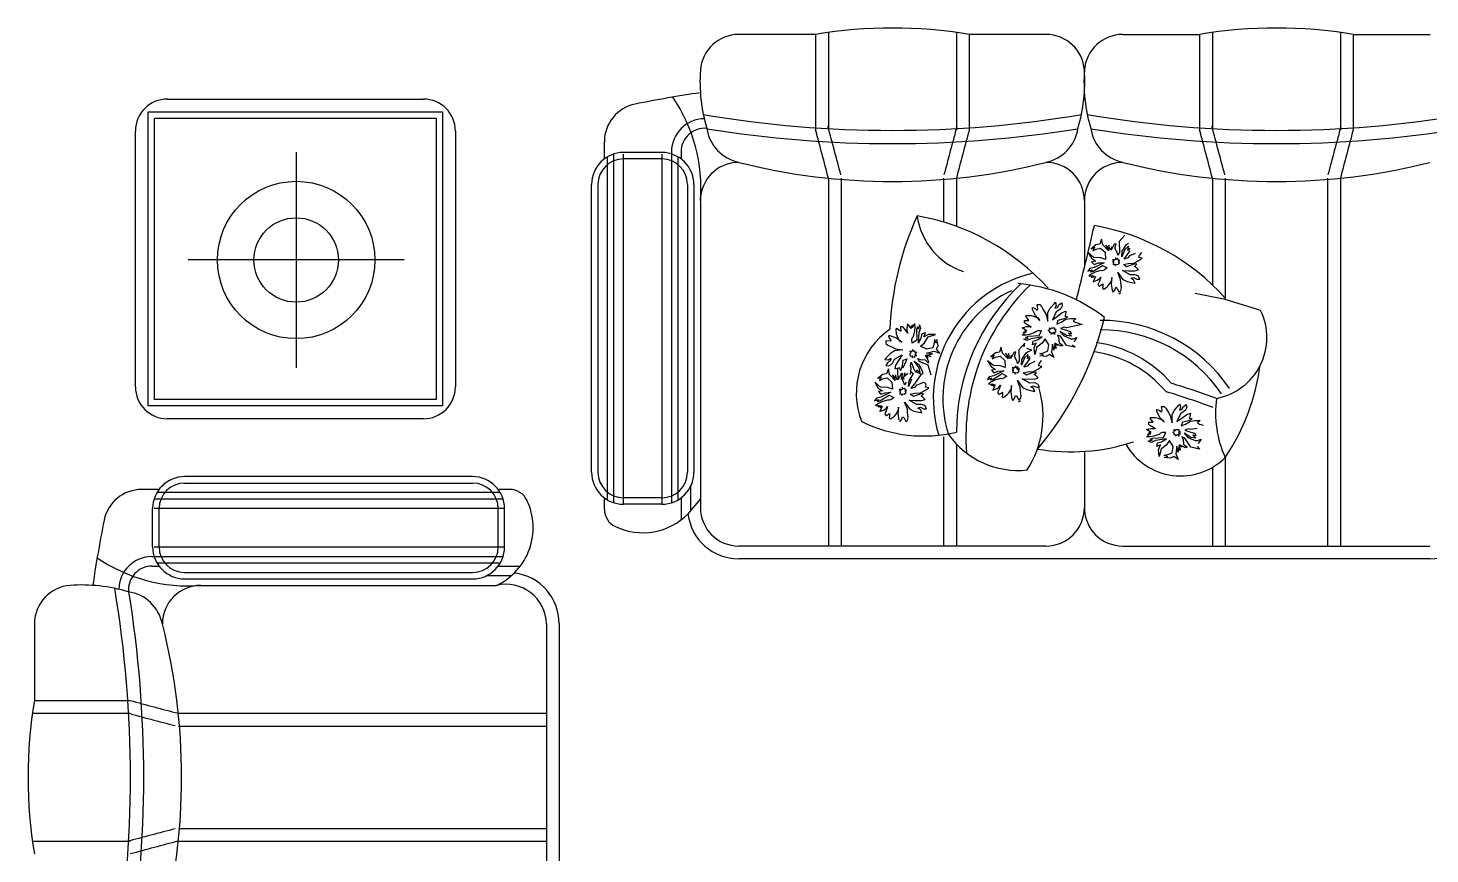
# Model space of a CAD drawing. Header units: inches. Extents: x 10.1 to 52.6, y 12.1 to 36.9.
# Drawn here: x 22.032 to 24.223, y 21.309 to 22.6 of the extents above; entities that cross this region are included whole.
import ezdxf

# ---------------------------------------------------------------- set-up
doc = ezdxf.new("R2010")
doc.units = ezdxf.units.IN
doc.header["$MEASUREMENT"] = 0
doc.layers.add('02', color=2, linetype='Continuous')

msp = doc.modelspace()

# ---------------------------------------------------------------- linework, layer by layer
at = {"layer": '02'}
for p, q in [((23.2626, 22.5904), (23.1425, 22.5904)), ((23.2626, 22.5904), (23.2626, 22.4409)), ((23.2826, 22.5935), (23.2826, 22.4409)), ((23.4826, 22.5935), (23.4826, 22.4409)), ((23.6228, 22.5904), (23.5026, 22.5904)), ((23.5026, 22.5904), (23.5026, 22.4409)), ((23.7425, 22.5904), (23.8626, 22.5904)), ((23.8626, 22.5904), (23.8626, 22.4409)), ((23.8826, 22.5935), (23.8826, 22.4409)), ((24.0826, 22.5935), (24.0826, 22.4409)), ((24.1026, 22.5904), (24.1026, 22.4409)), ((24.1026, 22.5904), (24.2228, 22.5904)), ((22.2498, 22.4894), (22.6498, 22.4894)), ((22.2198, 22.0094), (22.2198, 22.4694)), ((22.2198, 22.4694), (22.6798, 22.4694)), ((22.2298, 22.0194), (22.2298, 22.4594)), ((22.2298, 22.4594), (22.6698, 22.4594)), ((22.6698, 22.4594), (22.6698, 22.0194)), ((22.6798, 22.4694), (22.6798, 22.0094)), ((22.1998, 22.0394), (22.1998, 22.4394)), ((22.6998, 22.4394), (22.6998, 22.0394)), ((22.9326, 22.3958), (22.9326, 22.4227)), ((22.451, 22.4063), (22.451, 22.0692)), ((22.9376, 21.8625), (22.9376, 22.3991)), ((22.9476, 21.8581), (22.9476, 22.4034)), ((23.0224, 22.4058), (22.9626, 22.4058)), ((22.9626, 21.8558), (22.9626, 22.4034)), ((23.0224, 22.3958), (22.9626, 22.3958)), ((23.0224, 22.4034), (23.0224, 21.8558)), ((23.0374, 22.4068), (23.0374, 21.8581)), ((23.0474, 22.3991), (23.0474, 21.8625)), ((23.0524, 22.4068), (23.0524, 22.3958)), ((22.9126, 21.9058), (22.9126, 22.3558)), ((22.9226, 22.3558), (22.9226, 21.9058)), ((23.0624, 22.3558), (23.0624, 21.9058)), ((23.0724, 22.3558), (23.0724, 21.9058)), ((23.2826, 22.3656), (23.2826, 21.7904)), ((23.3026, 22.3656), (23.3026, 21.7904)), ((23.4626, 22.3656), (23.4626, 22.2969)), ((23.4826, 22.3656), (23.4826, 22.2903)), ((23.8826, 22.3656), (23.8826, 22.1989)), ((23.9026, 22.3656), (23.9026, 22.1757)), ((24.0626, 22.3656), (24.0626, 21.7904)), ((24.0826, 22.3656), (24.0826, 21.7904)), ((23.0826, 22.3304), (23.0826, 21.8504)), ((23.6826, 22.3304), (23.6826, 22.2265)), ((23.7006, 22.2616), (23.6934, 22.2553)), ((23.6934, 22.2553), (23.6986, 22.2579)), ((23.6986, 22.2579), (23.6956, 22.2522)), ((23.7069, 22.2626), (23.7006, 22.2616)), ((23.7096, 22.2704), (23.7069, 22.2626)), ((23.7114, 22.2612), (23.7096, 22.2704)), ((23.7202, 22.2522), (23.7114, 22.2612)), ((23.7214, 22.2554), (23.7162, 22.2611)), ((23.7162, 22.2611), (23.7202, 22.2522)), ((23.721, 22.261), (23.7214, 22.2554)), ((23.7231, 22.2531), (23.721, 22.261)), ((23.7253, 22.2582), (23.7231, 22.2531)), ((23.7294, 22.2623), (23.7244, 22.2529)), ((23.7244, 22.2529), (23.7253, 22.2582)), ((23.7323, 22.2632), (23.7294, 22.2623)), ((23.7304, 22.256), (23.7323, 22.2632)), ((23.7461, 22.2765), (23.7369, 22.2665)), ((23.7369, 22.2665), (23.7374, 22.2493)), ((23.7419, 22.2513), (23.7484, 22.2618)), ((23.7514, 22.2593), (23.7458, 22.2541)), ((23.7484, 22.2618), (23.7515, 22.264)), ((23.7503, 22.2526), (23.7514, 22.2593)), ((22.6195, 22.2377), (22.2824, 22.2377)), ((23.6883, 22.2494), (23.6936, 22.2403)), ((23.6972, 22.2417), (23.6883, 22.2494)), ((23.6936, 22.2403), (23.7003, 22.2357)), ((23.7003, 22.2357), (23.694, 22.2347)), ((23.6956, 22.2522), (23.7008, 22.2548)), ((23.7081, 22.2413), (23.6972, 22.2417)), ((23.7008, 22.2548), (23.7079, 22.2563)), ((23.7079, 22.2563), (23.715, 22.2497)), ((23.7158, 22.2386), (23.7081, 22.2413)), ((23.715, 22.2497), (23.7158, 22.2386)), ((23.7322, 22.2386), (23.7267, 22.2381)), ((23.7267, 22.2381), (23.7293, 22.2377)), ((23.7293, 22.2377), (23.7268, 22.2347)), ((23.734, 22.2492), (23.7304, 22.256)), ((23.7336, 22.2384), (23.7313, 22.2415)), ((23.7313, 22.2415), (23.7322, 22.2386)), ((23.7346, 22.2402), (23.7336, 22.2384)), ((23.7347, 22.245), (23.734, 22.2492)), ((23.7368, 22.2371), (23.7346, 22.2402)), ((23.7374, 22.2493), (23.7347, 22.245)), ((23.7358, 22.2352), (23.7381, 22.2369)), ((23.7374, 22.2329), (23.7358, 22.2352)), ((23.7381, 22.2369), (23.7368, 22.2371)), ((23.7458, 22.2541), (23.7411, 22.2426)), ((23.7411, 22.2426), (23.7419, 22.2513)), ((23.7446, 22.2392), (23.7507, 22.2471)), ((23.7504, 22.241), (23.7446, 22.2392)), ((23.7536, 22.2562), (23.7503, 22.2526)), ((23.7529, 22.244), (23.7504, 22.241)), ((23.7507, 22.2471), (23.7543, 22.2519)), ((23.7618, 22.248), (23.7529, 22.244)), ((23.7599, 22.2326), (23.7667, 22.2362)), ((23.7667, 22.2362), (23.7729, 22.2406)), ((23.7676, 22.2415), (23.7688, 22.2447)), ((23.7729, 22.2406), (23.7676, 22.2415)), ((23.7688, 22.2447), (23.7723, 22.2496)), ((23.6909, 22.2243), (23.6881, 22.22)), ((23.6881, 22.22), (23.6947, 22.2223)), ((23.6943, 22.2163), (23.6897, 22.2129)), ((23.6897, 22.2129), (23.6944, 22.2128)), ((23.698, 22.2259), (23.6909, 22.2243)), ((23.6947, 22.2223), (23.6921, 22.2194)), ((23.6921, 22.2194), (23.6963, 22.22)), ((23.6934, 22.2109), (23.6965, 22.2132)), ((23.694, 22.2347), (23.6981, 22.2306)), ((23.6995, 22.2188), (23.6943, 22.2163)), ((23.6965, 22.2132), (23.6948, 22.2107)), ((23.6948, 22.2107), (23.6979, 22.2129)), ((23.6963, 22.22), (23.7108, 22.2292)), ((23.6979, 22.2129), (23.6966, 22.2097)), ((23.7136, 22.2335), (23.698, 22.2259)), ((23.6981, 22.2306), (23.7046, 22.233)), ((23.7082, 22.2214), (23.6995, 22.2188)), ((23.7046, 22.233), (23.7136, 22.2335)), ((23.7108, 22.221), (23.7082, 22.2214)), ((23.7108, 22.2292), (23.7184, 22.2252)), ((23.7137, 22.2219), (23.7108, 22.221)), ((23.7184, 22.2252), (23.7137, 22.2219)), ((23.7268, 22.2347), (23.7281, 22.2345)), ((23.7281, 22.2345), (23.7275, 22.2305)), ((23.7275, 22.2305), (23.7303, 22.2314)), ((23.7303, 22.2314), (23.7312, 22.2285)), ((23.7312, 22.2285), (23.7317, 22.2312)), ((23.7317, 22.2312), (23.7343, 22.2307)), ((23.7343, 22.2307), (23.7374, 22.2329)), ((23.7393, 22.2073), (23.735, 22.2183)), ((23.735, 22.2183), (23.7377, 22.2144)), ((23.7377, 22.2144), (23.7427, 22.2074)), ((23.7423, 22.2212), (23.7518, 22.2209)), ((23.7541, 22.2144), (23.7423, 22.2212)), ((23.7438, 22.2305), (23.7509, 22.232)), ((23.7487, 22.2269), (23.7438, 22.2305)), ((23.756, 22.2298), (23.7487, 22.2269)), ((23.7509, 22.232), (23.7599, 22.2326)), ((23.7518, 22.2209), (23.7613, 22.2207)), ((23.761, 22.2146), (23.7541, 22.2144)), ((23.7618, 22.2316), (23.756, 22.2298)), ((23.7636, 22.2142), (23.761, 22.2146)), ((23.7611, 22.2276), (23.7644, 22.2311)), ((23.763, 22.2266), (23.7611, 22.2276)), ((23.7613, 22.2207), (23.7671, 22.2225)), ((23.7644, 22.2311), (23.7618, 22.2316)), ((23.7671, 22.2225), (23.763, 22.2266)), ((23.7674, 22.2122), (23.7636, 22.2142)), ((23.6944, 22.2128), (23.6934, 22.2109)), ((23.6998, 22.2119), (23.6963, 22.2036)), ((23.6963, 22.2036), (23.7, 22.2051)), ((23.7, 22.2051), (23.7028, 22.2059)), ((23.7028, 22.2059), (23.7059, 22.2082)), ((23.7061, 22.2047), (23.7038, 22.1996)), ((23.7038, 22.1996), (23.706, 22.1965)), ((23.7059, 22.2082), (23.7085, 22.2111)), ((23.706, 22.1965), (23.7068, 22.1971)), ((23.7085, 22.2111), (23.7061, 22.2047)), ((23.7068, 22.1971), (23.7115, 22.2004)), ((23.7116, 22.197), (23.7109, 22.193)), ((23.7109, 22.193), (23.7128, 22.192)), ((23.7115, 22.2004), (23.7116, 22.197)), ((23.7128, 22.192), (23.719, 22.1964)), ((23.719, 22.1964), (23.7215, 22.1994)), ((23.7215, 22.1994), (23.7253, 22.2056)), ((23.7254, 22.2103), (23.7244, 22.2003)), ((23.7244, 22.2003), (23.7261, 22.1898)), ((23.7253, 22.2056), (23.7254, 22.2103)), ((23.7303, 22.1904), (23.7317, 22.195)), ((23.7317, 22.195), (23.7336, 22.194)), ((23.7336, 22.194), (23.7367, 22.188)), ((23.7397, 22.2018), (23.7393, 22.2073)), ((23.7405, 22.1942), (23.7397, 22.2018)), ((23.7398, 22.1902), (23.7405, 22.1942)), ((23.7427, 22.2074), (23.7497, 22.2042)), ((23.7497, 22.2042), (23.7595, 22.2019)), ((23.7559, 22.2087), (23.7595, 22.2101)), ((23.7596, 22.2067), (23.7559, 22.2087)), ((23.7595, 22.2101), (23.7646, 22.2079)), ((23.7595, 22.2019), (23.7622, 22.2014)), ((23.7622, 22.2014), (23.7596, 22.2067)), ((23.7646, 22.2079), (23.7694, 22.2077)), ((23.7694, 22.2077), (23.7674, 22.2122)), ((23.6291, 22.1622), (23.6357, 22.1698)), ((23.6357, 22.1698), (23.6376, 22.1718)), ((23.6376, 22.1718), (23.6386, 22.166)), ((23.6434, 22.1679), (23.6472, 22.1708)), ((23.6472, 22.1708), (23.6481, 22.166)), ((23.7261, 22.1898), (23.7277, 22.1874)), ((23.7277, 22.1874), (23.7303, 22.1904)), ((23.7364, 22.1849), (23.7396, 22.1871)), ((23.7367, 22.188), (23.7398, 22.1902)), ((23.9026, 22.1757), (23.8559, 22.1855)), ((23.9581, 22.1589), (23.9026, 22.1757)), ((23.591, 22.1489), (23.5919, 22.1508)), ((23.5938, 22.146), (23.591, 22.1489)), ((23.5919, 22.1508), (23.5995, 22.1508)), ((23.5995, 22.1508), (23.6033, 22.1498)), ((23.6014, 22.1632), (23.6053, 22.1622)), ((23.6014, 22.1603), (23.6014, 22.1632)), ((23.6062, 22.1508), (23.6014, 22.1603)), ((23.6033, 22.1498), (23.61, 22.147)), ((23.6053, 22.1622), (23.6091, 22.1594)), ((23.6129, 22.1432), (23.6062, 22.1508)), ((23.61, 22.1613), (23.6091, 22.1679)), ((23.6091, 22.1679), (23.6129, 22.1679)), ((23.6091, 22.1594), (23.61, 22.1613)), ((23.6129, 22.1679), (23.6157, 22.1651)), ((23.6157, 22.1651), (23.6195, 22.1584)), ((23.6195, 22.1584), (23.6224, 22.1537)), ((23.6224, 22.1537), (23.6253, 22.1422)), ((23.6253, 22.1556), (23.6291, 22.1622)), ((23.6253, 22.1422), (23.6253, 22.1556)), ((23.6386, 22.1565), (23.6329, 22.1441)), ((23.6329, 22.1441), (23.6405, 22.1498)), ((23.6386, 22.166), (23.6367, 22.1622)), ((23.6367, 22.1622), (23.6405, 22.1632)), ((23.6443, 22.1603), (23.6386, 22.1565)), ((23.6405, 22.1632), (23.6434, 22.1679)), ((23.6405, 22.1498), (23.6481, 22.1556)), ((23.6462, 22.1622), (23.6443, 22.1603)), ((23.6481, 22.166), (23.6462, 22.1622)), ((23.6481, 22.1556), (23.6538, 22.1575)), ((23.6529, 22.1518), (23.6519, 22.1498)), ((23.6519, 22.1498), (23.6567, 22.1489)), ((23.6538, 22.1575), (23.6529, 22.1518)), ((23.6567, 22.1489), (23.6548, 22.147)), ((23.3898, 22.1307), (23.388, 22.1296)), ((23.388, 22.1296), (23.3886, 22.122)), ((23.3929, 22.128), (23.3898, 22.1307)), ((23.3959, 22.1264), (23.3929, 22.128)), ((23.3992, 22.1333), (23.3954, 22.133)), ((23.3954, 22.133), (23.3955, 22.132)), ((23.3955, 22.132), (23.3959, 22.1264)), ((23.4024, 22.1288), (23.3992, 22.1333)), ((23.4067, 22.1234), (23.4024, 22.1288)), ((23.4058, 22.1338), (23.4051, 22.1309)), ((23.4051, 22.1309), (23.4054, 22.1271)), ((23.4054, 22.1271), (23.4067, 22.1234)), ((23.4065, 22.1377), (23.4058, 22.1338)), ((23.4118, 22.1305), (23.4065, 22.1377)), ((23.4115, 22.1343), (23.4118, 22.1305)), ((23.4137, 22.1316), (23.4115, 22.1343)), ((23.4145, 22.1326), (23.4134, 22.1354)), ((23.4134, 22.1354), (23.4137, 22.1316)), ((23.4153, 22.1346), (23.4142, 22.1364)), ((23.4142, 22.1364), (23.4145, 22.1326)), ((23.4179, 22.1386), (23.4153, 22.1346)), ((23.4156, 22.1183), (23.4178, 22.1271)), ((23.4178, 22.1271), (23.4183, 22.1329)), ((23.4183, 22.1329), (23.4179, 22.1386)), ((23.4221, 22.1332), (23.4205, 22.1292)), ((23.4205, 22.1292), (23.4209, 22.1121)), ((23.4234, 22.1295), (23.4221, 22.1332)), ((23.4248, 22.1363), (23.4234, 22.1295)), ((23.4247, 22.1248), (23.427, 22.1317)), ((23.427, 22.1317), (23.4248, 22.1363)), ((23.5853, 22.1317), (23.5891, 22.1327)), ((23.5929, 22.127), (23.5853, 22.1317)), ((23.5891, 22.1394), (23.5891, 22.1432)), ((23.5891, 22.1432), (23.5957, 22.1432)), ((23.5938, 22.1365), (23.5891, 22.1394)), ((23.5891, 22.1327), (23.5919, 22.1337)), ((23.5919, 22.1251), (23.5891, 22.127)), ((23.5891, 22.127), (23.5929, 22.127)), ((23.5919, 22.1337), (23.5957, 22.1337)), ((23.5957, 22.1432), (23.5938, 22.146)), ((23.5995, 22.1327), (23.5938, 22.1365)), ((23.5957, 22.1337), (23.5995, 22.1327)), ((23.6072, 22.126), (23.6053, 22.1241)), ((23.61, 22.127), (23.6072, 22.126)), ((23.61, 22.147), (23.6129, 22.1432)), ((23.6157, 22.127), (23.61, 22.127)), ((23.6119, 22.1194), (23.6157, 22.127)), ((23.6262, 22.1279), (23.6291, 22.1289)), ((23.6291, 22.1251), (23.6262, 22.1279)), ((23.6291, 22.1289), (23.6281, 22.1317)), ((23.6281, 22.1317), (23.63, 22.1298)), ((23.63, 22.1298), (23.6319, 22.1317)), ((23.6319, 22.1317), (23.6357, 22.1317)), ((23.6357, 22.1317), (23.6357, 22.1289)), ((23.6357, 22.1289), (23.6386, 22.1289)), ((23.6386, 22.1289), (23.6376, 22.1279)), ((23.6376, 22.1279), (23.6376, 22.1241)), ((23.6414, 22.1432), (23.6395, 22.1375)), ((23.6395, 22.1375), (23.6462, 22.1403)), ((23.6491, 22.1451), (23.6414, 22.1432)), ((23.6443, 22.126), (23.65, 22.1194)), ((23.6548, 22.1194), (23.6443, 22.126)), ((23.651, 22.1327), (23.6453, 22.1308)), ((23.6453, 22.1308), (23.6548, 22.1279)), ((23.6462, 22.1403), (23.6538, 22.1451)), ((23.6548, 22.147), (23.6491, 22.1451)), ((23.6548, 22.1317), (23.651, 22.1327)), ((23.6538, 22.1451), (23.6615, 22.146)), ((23.6792, 22.1366), (23.6548, 22.1317)), ((23.6548, 22.1279), (23.6605, 22.126)), ((23.6605, 22.126), (23.6624, 22.1222)), ((23.6615, 22.146), (23.6691, 22.146)), ((23.6691, 22.146), (23.6653, 22.1422)), ((23.6653, 22.1422), (23.6681, 22.1403)), ((23.6681, 22.1403), (23.6792, 22.1366)), ((23.379, 22.1107), (23.3723, 22.1111)), ((23.3723, 22.1111), (23.3726, 22.1073)), ((23.3726, 22.1073), (23.3756, 22.1047)), ((23.3756, 22.1047), (23.3826, 22.1014)), ((23.3793, 22.1193), (23.3764, 22.1191)), ((23.3764, 22.1191), (23.3777, 22.1154)), ((23.3777, 22.1154), (23.3808, 22.1118)), ((23.3808, 22.1118), (23.379, 22.1107)), ((23.3891, 22.1153), (23.3793, 22.1193)), ((23.3886, 22.122), (23.3899, 22.1182)), ((23.3973, 22.1093), (23.3891, 22.1153)), ((23.3899, 22.1182), (23.3932, 22.1118)), ((23.3932, 22.1118), (23.3973, 22.1093)), ((23.4132, 22.1134), (23.4139, 22.1163)), ((23.4136, 22.1077), (23.4132, 22.1134)), ((23.4209, 22.1121), (23.4136, 22.1077)), ((23.4139, 22.1163), (23.4156, 22.1183)), ((23.4232, 22.1075), (23.4247, 22.1248)), ((23.4273, 22.1154), (23.4232, 22.1075)), ((23.4264, 22.1029), (23.4327, 22.1082)), ((23.4287, 22.1222), (23.4273, 22.1154)), ((23.4343, 22.1236), (23.4287, 22.1222)), ((23.4319, 22.1177), (23.4343, 22.1236)), ((23.4393, 22.1212), (23.4319, 22.1177)), ((23.4327, 22.1082), (23.4387, 22.1173)), ((23.4387, 22.1173), (23.4498, 22.121)), ((23.4498, 22.121), (23.4393, 22.1212)), ((23.448, 22.1075), (23.4457, 22.1006)), ((23.4485, 22.1133), (23.448, 22.1075)), ((23.4518, 22.1078), (23.4485, 22.1133)), ((23.4516, 22.0982), (23.454, 22.1042)), ((23.4523, 22.1136), (23.4518, 22.1078)), ((23.454, 22.1042), (23.4523, 22.1136)), ((23.5894, 22.1074), (23.5802, 22.0973)), ((23.5853, 22.1203), (23.5891, 22.1232)), ((23.591, 22.1203), (23.5853, 22.1203)), ((23.5891, 22.1232), (23.5872, 22.1241)), ((23.5881, 22.1251), (23.5919, 22.1251)), ((23.591, 22.1241), (23.5881, 22.1251)), ((23.5881, 22.1137), (23.5948, 22.1156)), ((23.5929, 22.1117), (23.5881, 22.1137)), ((23.5885, 22.102), (23.5894, 22.1074)), ((23.5967, 22.1213), (23.591, 22.1203)), ((23.591, 22.1165), (23.5948, 22.1184)), ((23.5948, 22.1156), (23.591, 22.1165)), ((23.5995, 22.1146), (23.5929, 22.1117)), ((23.5948, 22.1184), (23.6119, 22.1194)), ((23.6053, 22.1241), (23.5967, 22.1213)), ((23.6167, 22.1175), (23.5995, 22.1146)), ((23.6014, 22.1051), (23.6024, 22.1108)), ((23.6072, 22.1079), (23.6014, 22.1051)), ((23.6024, 22.1108), (23.6091, 22.1127)), ((23.6043, 22.1003), (23.6072, 22.1079)), ((23.6167, 22.1079), (23.6081, 22.1013)), ((23.6091, 22.1127), (23.6167, 22.1175)), ((23.6214, 22.1146), (23.6167, 22.1079)), ((23.6272, 22.1051), (23.6214, 22.1146)), ((23.6253, 22.0956), (23.6272, 22.1051)), ((23.6281, 22.1241), (23.6291, 22.1251)), ((23.6319, 22.1232), (23.6281, 22.1241)), ((23.6348, 22.1241), (23.63, 22.1213)), ((23.63, 22.1213), (23.6319, 22.1232)), ((23.6329, 22.106), (23.631, 22.0936)), ((23.6348, 22.0965), (23.6329, 22.106)), ((23.6357, 22.1213), (23.6348, 22.1241)), ((23.6357, 22.1041), (23.6348, 22.0965)), ((23.6376, 22.1241), (23.6357, 22.1251)), ((23.6357, 22.1251), (23.6357, 22.1213)), ((23.6405, 22.1041), (23.6357, 22.107)), ((23.6357, 22.107), (23.6386, 22.0994)), ((23.6386, 22.0994), (23.6357, 22.1041)), ((23.6462, 22.1032), (23.6367, 22.1079)), ((23.6367, 22.1079), (23.6405, 22.1041)), ((23.6453, 22.1184), (23.6405, 22.1203)), ((23.6405, 22.1203), (23.6424, 22.1165)), ((23.6424, 22.1165), (23.6434, 22.1089)), ((23.6434, 22.1089), (23.6491, 22.1041)), ((23.6548, 22.1041), (23.6453, 22.1184)), ((23.6491, 22.1041), (23.6462, 22.1032)), ((23.65, 22.1194), (23.6615, 22.1146)), ((23.6624, 22.1184), (23.6548, 22.1194)), ((23.6681, 22.1013), (23.6548, 22.1041)), ((23.6624, 22.1222), (23.6576, 22.1232)), ((23.6576, 22.1232), (23.6624, 22.1184)), ((23.6615, 22.1146), (23.6653, 22.1146)), ((23.6643, 22.1051), (23.6681, 22.1013)), ((23.6653, 22.1146), (23.671, 22.1165)), ((23.671, 22.1165), (23.6662, 22.1098)), ((23.3725, 22.0844), (23.3707, 22.0823)), ((23.3707, 22.0823), (23.3765, 22.0818)), ((23.3795, 22.0916), (23.3725, 22.0844)), ((23.3765, 22.0818), (23.3801, 22.084)), ((23.3859, 22.0959), (23.3795, 22.0916)), ((23.3801, 22.084), (23.3795, 22.0802)), ((23.3826, 22.1014), (23.3876, 22.0989)), ((23.3826, 22.0766), (23.386, 22.0826)), ((23.3944, 22.0966), (23.3859, 22.0959)), ((23.386, 22.0826), (23.3979, 22.0892)), ((23.3876, 22.0989), (23.3992, 22.097)), ((23.3979, 22.0892), (23.3877, 22.0732)), ((23.3992, 22.097), (23.3944, 22.0966)), ((23.3995, 22.0808), (23.405, 22.0831)), ((23.405, 22.0831), (23.4027, 22.0762)), ((23.4128, 22.0942), (23.4098, 22.095)), ((23.4098, 22.095), (23.4119, 22.0932)), ((23.4119, 22.0932), (23.4101, 22.0912)), ((23.4101, 22.0912), (23.4104, 22.0874)), ((23.4104, 22.0874), (23.4133, 22.0876)), ((23.4135, 22.0972), (23.4128, 22.0942)), ((23.4133, 22.0876), (23.4135, 22.0847)), ((23.4166, 22.0945), (23.4135, 22.0972)), ((23.4135, 22.0847), (23.4144, 22.0858)), ((23.4144, 22.0858), (23.4182, 22.0861)), ((23.4174, 22.0956), (23.4166, 22.0945)), ((23.4171, 22.0879), (23.4209, 22.0882)), ((23.4182, 22.0861), (23.4171, 22.0879)), ((23.4187, 22.0918), (23.4174, 22.0956)), ((23.418, 22.0889), (23.4204, 22.0939)), ((23.4209, 22.0882), (23.418, 22.0889)), ((23.4204, 22.0939), (23.4187, 22.0918)), ((23.4245, 22.0789), (23.4222, 22.0835)), ((23.4222, 22.0835), (23.4261, 22.0819)), ((23.4261, 22.0819), (23.4338, 22.0816)), ((23.4364, 22.098), (23.4264, 22.1029)), ((23.4338, 22.0816), (23.439, 22.0762)), ((23.4397, 22.0792), (23.4342, 22.0883)), ((23.4342, 22.0883), (23.4383, 22.0848)), ((23.4383, 22.0848), (23.4351, 22.0893)), ((23.4351, 22.0893), (23.4429, 22.087)), ((23.4358, 22.0922), (23.448, 22.0951)), ((23.4455, 22.0911), (23.4358, 22.0922)), ((23.4457, 22.1006), (23.4364, 22.098)), ((23.438, 22.0895), (23.4455, 22.0911)), ((23.4429, 22.087), (23.438, 22.0895)), ((23.448, 22.0951), (23.4569, 22.092)), ((23.4569, 22.092), (23.4516, 22.0982)), ((23.5438, 22.0925), (23.5366, 22.0862)), ((23.5366, 22.0862), (23.5418, 22.0887)), ((23.5418, 22.0887), (23.5388, 22.0831)), ((23.5388, 22.0831), (23.544, 22.0856)), ((23.5501, 22.0934), (23.5438, 22.0925)), ((23.544, 22.0856), (23.5511, 22.0871)), ((23.5528, 22.1012), (23.5501, 22.0934)), ((23.5511, 22.0871), (23.5582, 22.0805)), ((23.5547, 22.092), (23.5528, 22.1012)), ((23.5634, 22.083), (23.5547, 22.092)), ((23.5646, 22.0862), (23.5594, 22.0919)), ((23.5594, 22.0919), (23.5634, 22.083)), ((23.5642, 22.0918), (23.5646, 22.0862)), ((23.5663, 22.0839), (23.5642, 22.0918)), ((23.5685, 22.089), (23.5663, 22.0839)), ((23.5726, 22.0931), (23.5676, 22.0837)), ((23.5676, 22.0837), (23.5685, 22.089)), ((23.5755, 22.094), (23.5726, 22.0931)), ((23.5736, 22.0868), (23.5755, 22.094)), ((23.5773, 22.08), (23.5736, 22.0868)), ((23.5802, 22.0973), (23.5807, 22.0801)), ((23.589, 22.0849), (23.5843, 22.0734)), ((23.5843, 22.0734), (23.5851, 22.0821)), ((23.5851, 22.0821), (23.5917, 22.0926)), ((23.5946, 22.0901), (23.589, 22.0849)), ((23.5917, 22.0926), (23.5948, 22.0948)), ((23.6005, 22.0966), (23.5928, 22.0993)), ((23.5935, 22.0834), (23.5946, 22.0901)), ((23.5969, 22.087), (23.5935, 22.0834)), ((23.594, 22.0779), (23.5975, 22.0828)), ((23.5948, 22.0948), (23.6005, 22.0966)), ((23.5975, 22.0828), (23.5969, 22.087)), ((23.6053, 22.0898), (23.6043, 22.1003)), ((23.6081, 22.1013), (23.6053, 22.0898)), ((23.6129, 22.0917), (23.6186, 22.0927)), ((23.6186, 22.0889), (23.6129, 22.0917)), ((23.6129, 22.0879), (23.6186, 22.0889)), ((23.6224, 22.087), (23.6129, 22.0879)), ((23.6186, 22.0927), (23.6253, 22.0956)), ((23.6281, 22.0898), (23.6224, 22.087)), ((23.6348, 22.0851), (23.6281, 22.0898)), ((23.631, 22.0936), (23.6348, 22.0851)), ((23.3736, 22.0599), (23.3673, 22.0589)), ((23.3749, 22.0769), (23.3724, 22.0729)), ((23.3724, 22.0729), (23.3772, 22.0723)), ((23.3763, 22.0676), (23.3736, 22.0599)), ((23.3795, 22.0802), (23.3749, 22.0769)), ((23.3782, 22.0585), (23.3763, 22.0676)), ((23.3772, 22.0723), (23.3809, 22.0745)), ((23.3809, 22.0745), (23.3826, 22.0766)), ((23.3877, 22.0732), (23.3862, 22.0673)), ((23.3862, 22.0673), (23.3918, 22.0687)), ((23.3907, 22.069), (23.3904, 22.0614)), ((23.3904, 22.0614), (23.391, 22.0538)), ((23.3918, 22.0687), (23.3937, 22.0698)), ((23.3937, 22.0698), (23.395, 22.0651)), ((23.395, 22.0651), (23.3967, 22.0672)), ((23.399, 22.0604), (23.3961, 22.0595)), ((23.3967, 22.0672), (23.3982, 22.073)), ((23.3971, 22.0532), (23.399, 22.0604)), ((23.3982, 22.073), (23.3995, 22.0808)), ((23.4027, 22.0762), (23.3986, 22.0683)), ((23.4019, 22.0614), (23.4004, 22.0555)), ((23.4004, 22.0555), (23.4067, 22.0608)), ((23.4107, 22.0721), (23.4121, 22.0779)), ((23.4119, 22.0684), (23.4107, 22.0721)), ((23.4108, 22.0587), (23.4119, 22.0684)), ((23.4113, 22.0631), (23.4154, 22.0596)), ((23.4121, 22.0779), (23.4157, 22.0687)), ((23.4157, 22.0687), (23.4181, 22.0631)), ((23.4168, 22.0793), (23.4239, 22.0741)), ((23.4243, 22.0693), (23.4168, 22.0793)), ((23.4181, 22.0631), (23.4282, 22.059)), ((23.422, 22.0615), (23.4207, 22.0662)), ((23.4207, 22.0662), (23.4258, 22.0618)), ((23.4239, 22.0741), (23.4295, 22.0631)), ((23.4258, 22.0618), (23.4243, 22.0693)), ((23.4386, 22.0734), (23.4245, 22.0789)), ((23.4295, 22.0631), (23.4298, 22.0593)), ((23.4434, 22.0575), (23.4386, 22.0734)), ((23.439, 22.0762), (23.4397, 22.0792)), ((23.5315, 22.0802), (23.5368, 22.0711)), ((23.5405, 22.0725), (23.5315, 22.0802)), ((23.5368, 22.0711), (23.5436, 22.0666)), ((23.5436, 22.0666), (23.5373, 22.0656)), ((23.5373, 22.0656), (23.5414, 22.0615)), ((23.5396, 22.0508), (23.5541, 22.06)), ((23.5513, 22.0721), (23.5405, 22.0725)), ((23.5569, 22.0643), (23.5412, 22.0567)), ((23.5414, 22.0615), (23.5479, 22.0638)), ((23.5479, 22.0638), (23.5569, 22.0643)), ((23.5591, 22.0694), (23.5513, 22.0721)), ((23.5541, 22.06), (23.5616, 22.056)), ((23.5582, 22.0805), (23.5591, 22.0694)), ((23.5755, 22.0694), (23.5699, 22.069)), ((23.5699, 22.069), (23.5726, 22.0685)), ((23.5726, 22.0685), (23.57, 22.0655)), ((23.57, 22.0655), (23.5714, 22.0653)), ((23.5714, 22.0653), (23.5707, 22.0613)), ((23.5707, 22.0613), (23.5736, 22.0622)), ((23.5736, 22.0622), (23.5745, 22.0593)), ((23.5745, 22.0593), (23.5749, 22.062)), ((23.5807, 22.0637), (23.5746, 22.0723)), ((23.5746, 22.0723), (23.5755, 22.0694)), ((23.5749, 22.062), (23.5776, 22.0615)), ((23.5778, 22.071), (23.5768, 22.0692)), ((23.5779, 22.0758), (23.5773, 22.08)), ((23.5776, 22.0615), (23.5807, 22.0637)), ((23.58, 22.0679), (23.5778, 22.071)), ((23.5807, 22.0801), (23.5779, 22.0758)), ((23.579, 22.0661), (23.5813, 22.0677)), ((23.5813, 22.0677), (23.58, 22.0679)), ((23.5871, 22.0613), (23.5942, 22.0628)), ((23.592, 22.0577), (23.5871, 22.0613)), ((23.5879, 22.07), (23.594, 22.0779)), ((23.5936, 22.0718), (23.5879, 22.07)), ((23.5993, 22.0606), (23.592, 22.0577)), ((23.5962, 22.0748), (23.5936, 22.0718)), ((23.5942, 22.0628), (23.6031, 22.0634)), ((23.605, 22.0788), (23.5962, 22.0748)), ((23.605, 22.0624), (23.5993, 22.0606)), ((23.6031, 22.0634), (23.6099, 22.067)), ((23.6044, 22.0584), (23.6077, 22.0619)), ((23.6077, 22.0619), (23.605, 22.0624)), ((23.6099, 22.067), (23.6161, 22.0714)), ((23.6108, 22.0723), (23.612, 22.0755)), ((23.6161, 22.0714), (23.6108, 22.0723)), ((23.612, 22.0755), (23.6156, 22.0804)), ((23.364, 22.039), (23.355, 22.0466)), ((23.355, 22.0466), (23.3603, 22.0375)), ((23.3673, 22.0589), (23.3601, 22.0526)), ((23.3601, 22.0526), (23.3653, 22.0551)), ((23.3653, 22.0551), (23.3623, 22.0495)), ((23.3623, 22.0495), (23.3675, 22.052)), ((23.3748, 22.0385), (23.364, 22.039)), ((23.3675, 22.052), (23.3746, 22.0536)), ((23.3746, 22.0536), (23.3817, 22.0469)), ((23.3826, 22.0359), (23.3748, 22.0385)), ((23.3869, 22.0495), (23.3782, 22.0585)), ((23.3817, 22.0469), (23.3826, 22.0359)), ((23.3829, 22.0583), (23.3869, 22.0495)), ((23.3881, 22.0527), (23.3829, 22.0583)), ((23.3898, 22.0504), (23.3877, 22.0582)), ((23.3877, 22.0582), (23.3881, 22.0527)), ((23.392, 22.0554), (23.3898, 22.0504)), ((23.3961, 22.0595), (23.3911, 22.0501)), ((23.3911, 22.0501), (23.392, 22.0554)), ((23.3968, 22.0512), (23.398, 22.0579)), ((23.4002, 22.0548), (23.3968, 22.0512)), ((23.4007, 22.0465), (23.3971, 22.0532)), ((23.3981, 22.0387), (23.399, 22.0358)), ((23.4003, 22.0356), (23.3981, 22.0387)), ((23.4008, 22.0506), (23.4002, 22.0548)), ((23.4014, 22.0423), (23.4007, 22.0465)), ((23.4042, 22.0466), (23.4014, 22.0423)), ((23.4125, 22.0513), (23.4078, 22.0398)), ((23.4078, 22.0398), (23.4086, 22.0486)), ((23.4086, 22.0486), (23.4151, 22.0591)), ((23.4114, 22.0365), (23.4175, 22.0443)), ((23.4171, 22.0383), (23.4114, 22.0365)), ((23.4197, 22.0412), (23.4171, 22.0383)), ((23.4175, 22.0443), (23.4282, 22.059)), ((23.4296, 22.0457), (23.4197, 22.0412)), ((23.4334, 22.0335), (23.4396, 22.0379)), ((23.4343, 22.0388), (23.435, 22.0406)), ((23.4396, 22.0379), (23.4343, 22.0388)), ((23.5341, 22.0552), (23.5314, 22.0508)), ((23.5314, 22.0508), (23.5379, 22.0532)), ((23.5376, 22.0471), (23.5329, 22.0438)), ((23.5329, 22.0438), (23.5377, 22.0436)), ((23.5412, 22.0567), (23.5341, 22.0552)), ((23.5379, 22.0532), (23.5354, 22.0502)), ((23.5354, 22.0502), (23.5396, 22.0508)), ((23.5367, 22.0418), (23.5398, 22.044)), ((23.5377, 22.0436), (23.5367, 22.0418)), ((23.5428, 22.0496), (23.5376, 22.0471)), ((23.5398, 22.044), (23.538, 22.0415)), ((23.538, 22.0415), (23.5411, 22.0437)), ((23.543, 22.0427), (23.5395, 22.0344)), ((23.5411, 22.0437), (23.5399, 22.0405)), ((23.5399, 22.0405), (23.543, 22.0427)), ((23.5514, 22.0523), (23.5428, 22.0496)), ((23.5461, 22.0368), (23.5492, 22.039)), ((23.5492, 22.039), (23.5517, 22.042)), ((23.5517, 22.042), (23.5493, 22.0355)), ((23.5541, 22.0518), (23.5514, 22.0523)), ((23.557, 22.0527), (23.5541, 22.0518)), ((23.5616, 22.056), (23.557, 22.0527)), ((23.5687, 22.0412), (23.5677, 22.0311)), ((23.5686, 22.0364), (23.5687, 22.0412)), ((23.5825, 22.0382), (23.5782, 22.0491)), ((23.5782, 22.0491), (23.581, 22.0452)), ((23.581, 22.0452), (23.5859, 22.0383)), ((23.583, 22.0326), (23.5825, 22.0382)), ((23.5855, 22.052), (23.6046, 22.0515)), ((23.5974, 22.0452), (23.5855, 22.052)), ((23.5859, 22.0383), (23.5929, 22.035)), ((23.6042, 22.0454), (23.5974, 22.0452)), ((23.5991, 22.0395), (23.6028, 22.0409)), ((23.6029, 22.0375), (23.5991, 22.0395)), ((23.6028, 22.0409), (23.6079, 22.0387)), ((23.6069, 22.045), (23.6042, 22.0454)), ((23.6062, 22.0574), (23.6044, 22.0584)), ((23.6046, 22.0515), (23.6103, 22.0533)), ((23.6103, 22.0533), (23.6062, 22.0574)), ((23.6106, 22.043), (23.6069, 22.045)), ((23.6079, 22.0387), (23.6126, 22.0386)), ((23.6126, 22.0386), (23.6106, 22.043)), ((22.6698, 22.0194), (22.2298, 22.0194)), ((23.3576, 22.0216), (23.3549, 22.0173)), ((23.3549, 22.0173), (23.3614, 22.0196)), ((23.3647, 22.0231), (23.3576, 22.0216)), ((23.3614, 22.0196), (23.3588, 22.0166)), ((23.3588, 22.0166), (23.3631, 22.0173)), ((23.3603, 22.0375), (23.3671, 22.033)), ((23.3671, 22.033), (23.3607, 22.032)), ((23.3607, 22.032), (23.3648, 22.0279)), ((23.3663, 22.0161), (23.3611, 22.0135)), ((23.3631, 22.0173), (23.3776, 22.0265)), ((23.3803, 22.0308), (23.3647, 22.0231)), ((23.3648, 22.0279), (23.3714, 22.0302)), ((23.3749, 22.0187), (23.3663, 22.0161)), ((23.3714, 22.0302), (23.3803, 22.0308)), ((23.3776, 22.0183), (23.3749, 22.0187)), ((23.3776, 22.0265), (23.3851, 22.0225)), ((23.3804, 22.0191), (23.3776, 22.0183)), ((23.3851, 22.0225), (23.3804, 22.0191)), ((23.399, 22.0358), (23.3934, 22.0354)), ((23.3934, 22.0354), (23.3961, 22.035)), ((23.3961, 22.035), (23.3935, 22.032)), ((23.3935, 22.032), (23.3949, 22.0317)), ((23.3949, 22.0317), (23.3942, 22.0278)), ((23.3942, 22.0278), (23.3971, 22.0286)), ((23.3971, 22.0286), (23.3979, 22.0258)), ((23.3979, 22.0258), (23.3984, 22.0284)), ((23.3984, 22.0284), (23.401, 22.028)), ((23.4013, 22.0375), (23.4003, 22.0356)), ((23.401, 22.028), (23.4041, 22.0302)), ((23.4035, 22.0344), (23.4013, 22.0375)), ((23.4025, 22.0325), (23.4048, 22.0342)), ((23.4041, 22.0302), (23.4025, 22.0325)), ((23.4048, 22.0342), (23.4035, 22.0344)), ((23.409, 22.0184), (23.4185, 22.0182)), ((23.4208, 22.0117), (23.409, 22.0184)), ((23.4106, 22.0277), (23.4177, 22.0293)), ((23.4154, 22.0242), (23.4106, 22.0277)), ((23.4227, 22.0271), (23.4154, 22.0242)), ((23.4177, 22.0293), (23.4266, 22.0298)), ((23.4185, 22.0182), (23.4281, 22.018)), ((23.4285, 22.0288), (23.4227, 22.0271)), ((23.4266, 22.0298), (23.4334, 22.0335)), ((23.4278, 22.0248), (23.4312, 22.0284)), ((23.4297, 22.0238), (23.4278, 22.0248)), ((23.4281, 22.018), (23.4338, 22.0197)), ((23.4312, 22.0284), (23.4285, 22.0288)), ((23.4338, 22.0197), (23.4297, 22.0238)), ((23.5395, 22.0344), (23.5432, 22.0359)), ((23.5432, 22.0359), (23.5461, 22.0368)), ((23.5493, 22.0355), (23.5471, 22.0305)), ((23.5471, 22.0305), (23.5493, 22.0273)), ((23.5493, 22.0273), (23.5501, 22.0279)), ((23.5501, 22.0279), (23.5547, 22.0312)), ((23.5548, 22.0278), (23.5542, 22.0238)), ((23.5542, 22.0238), (23.556, 22.0228)), ((23.5547, 22.0312), (23.5548, 22.0278)), ((23.556, 22.0228), (23.5622, 22.0272)), ((23.5622, 22.0272), (23.5648, 22.0302)), ((23.5648, 22.0302), (23.5686, 22.0364)), ((23.5677, 22.0311), (23.5693, 22.0206)), ((23.5693, 22.0206), (23.571, 22.0182)), ((23.571, 22.0182), (23.5735, 22.0212)), ((23.5735, 22.0212), (23.575, 22.0258)), ((23.575, 22.0258), (23.5769, 22.0248)), ((23.5769, 22.0248), (23.5799, 22.0188)), ((23.5797, 22.0157), (23.5828, 22.0179)), ((23.5799, 22.0188), (23.583, 22.021)), ((23.5837, 22.025), (23.583, 22.0326)), ((23.583, 22.021), (23.5837, 22.025)), ((23.5929, 22.035), (23.6028, 22.0327)), ((23.6028, 22.0327), (23.6054, 22.0323)), ((23.6054, 22.0323), (23.6029, 22.0375)), ((22.6798, 22.0094), (22.2198, 22.0094)), ((23.3611, 22.0135), (23.3564, 22.0102)), ((23.3564, 22.0102), (23.3612, 22.0101)), ((23.3602, 22.0082), (23.3633, 22.0104)), ((23.3612, 22.0101), (23.3602, 22.0082)), ((23.3633, 22.0104), (23.3615, 22.008)), ((23.3615, 22.008), (23.3646, 22.0102)), ((23.3665, 22.0092), (23.363, 22.0009)), ((23.363, 22.0009), (23.3667, 22.0023)), ((23.3646, 22.0102), (23.3634, 22.007)), ((23.3634, 22.007), (23.3665, 22.0092)), ((23.3667, 22.0023), (23.3696, 22.0032)), ((23.3696, 22.0032), (23.3727, 22.0054)), ((23.3728, 22.002), (23.3706, 21.9969)), ((23.3706, 21.9969), (23.3728, 21.9938)), ((23.3727, 22.0054), (23.3752, 22.0084)), ((23.3752, 22.0084), (23.3728, 22.002)), ((23.3728, 21.9938), (23.3735, 21.9943)), ((23.3735, 21.9943), (23.3782, 21.9977)), ((23.3783, 21.9942), (23.3776, 21.9902)), ((23.3782, 21.9977), (23.3783, 21.9942)), ((23.3857, 21.9937), (23.3883, 21.9967)), ((23.3883, 21.9967), (23.392, 22.0029)), ((23.3922, 22.0076), (23.3912, 21.9975)), ((23.3912, 21.9975), (23.3928, 21.987)), ((23.392, 22.0029), (23.3922, 22.0076)), ((23.4017, 22.0156), (23.4045, 22.0117)), ((23.406, 22.0046), (23.4017, 22.0156)), ((23.4045, 22.0117), (23.4094, 22.0047)), ((23.4064, 21.9991), (23.406, 22.0046)), ((23.4072, 21.9914), (23.4064, 21.9991)), ((23.4094, 22.0047), (23.4164, 22.0015)), ((23.4164, 22.0015), (23.4263, 21.9992)), ((23.4277, 22.0119), (23.4208, 22.0117)), ((23.4226, 22.0059), (23.4263, 22.0074)), ((23.4264, 22.0039), (23.4226, 22.0059)), ((23.4263, 22.0074), (23.4314, 22.0051)), ((23.4263, 21.9992), (23.4289, 21.9987)), ((23.4289, 21.9987), (23.4264, 22.0039)), ((23.4304, 22.0114), (23.4277, 22.0119)), ((23.4341, 22.0094), (23.4304, 22.0114)), ((23.4314, 22.0051), (23.4361, 22.005)), ((23.4361, 22.005), (23.4341, 22.0094)), ((23.7958, 22.004), (23.7996, 22.003)), ((23.7958, 22.0011), (23.7958, 22.004)), ((23.8006, 21.9916), (23.7958, 22.0011)), ((23.7996, 22.003), (23.8034, 22.0002)), ((23.8044, 22.0021), (23.8034, 22.0087)), ((23.8034, 22.0087), (23.8072, 22.0087)), ((23.8034, 22.0002), (23.8044, 22.0021)), ((23.8072, 22.0087), (23.8101, 22.0059)), ((23.8101, 22.0059), (23.8139, 21.9992)), ((23.8139, 21.9992), (23.8168, 21.9944)), ((23.8168, 21.9944), (23.8196, 21.983)), ((23.8196, 21.9963), (23.8234, 22.003)), ((23.8196, 21.983), (23.8196, 21.9963)), ((23.8234, 22.003), (23.8301, 22.0106)), ((23.833, 21.9973), (23.8272, 21.9849)), ((23.8301, 22.0106), (23.832, 22.0125)), ((23.833, 22.0068), (23.8311, 22.003)), ((23.8311, 22.003), (23.8349, 22.004)), ((23.832, 22.0125), (23.833, 22.0068)), ((23.8387, 22.0011), (23.833, 21.9973)), ((23.8349, 22.004), (23.8377, 22.0087)), ((23.8349, 21.9906), (23.8425, 21.9963)), ((23.8377, 22.0087), (23.8415, 22.0116)), ((23.8406, 22.003), (23.8387, 22.0011)), ((23.8425, 22.0068), (23.8406, 22.003)), ((23.8415, 22.0116), (23.8425, 22.0068)), ((23.8425, 21.9963), (23.8482, 21.9983)), ((23.8482, 21.9983), (23.8473, 21.9925)), ((22.6498, 21.9894), (22.2498, 21.9894)), ((23.3776, 21.9902), (23.3795, 21.9892)), ((23.3795, 21.9892), (23.3857, 21.9937)), ((23.3945, 21.9847), (23.397, 21.9877)), ((23.397, 21.9877), (23.3985, 21.9922)), ((23.3985, 21.9922), (23.4003, 21.9912)), ((23.4003, 21.9912), (23.4034, 21.9852)), ((23.4034, 21.9852), (23.4065, 21.9874)), ((23.4065, 21.9874), (23.4072, 21.9914)), ((23.7796, 21.9725), (23.7834, 21.9735)), ((23.7872, 21.9678), (23.7796, 21.9725)), ((23.7834, 21.9802), (23.7834, 21.984)), ((23.7834, 21.984), (23.7901, 21.984)), ((23.7882, 21.9773), (23.7834, 21.9802)), ((23.7834, 21.9735), (23.7863, 21.9744)), ((23.7853, 21.9897), (23.7863, 21.9916)), ((23.7882, 21.9868), (23.7853, 21.9897)), ((23.7863, 21.9916), (23.7939, 21.9916)), ((23.7863, 21.9744), (23.7901, 21.9744)), ((23.7901, 21.984), (23.7882, 21.9868)), ((23.7939, 21.9735), (23.7882, 21.9773)), ((23.7901, 21.9744), (23.7939, 21.9735)), ((23.7939, 21.9916), (23.7977, 21.9906)), ((23.7977, 21.9906), (23.8044, 21.9878)), ((23.8072, 21.984), (23.8006, 21.9916)), ((23.8044, 21.9878), (23.8072, 21.984)), ((23.8234, 21.9697), (23.8225, 21.9725)), ((23.8225, 21.9725), (23.8244, 21.9706)), ((23.8244, 21.9706), (23.8263, 21.9725)), ((23.8263, 21.9725), (23.8301, 21.9725)), ((23.8272, 21.9849), (23.8349, 21.9906)), ((23.8301, 21.9725), (23.8301, 21.9621)), ((23.8358, 21.984), (23.8339, 21.9783)), ((23.8339, 21.9783), (23.8406, 21.9811)), ((23.8434, 21.9859), (23.8358, 21.984)), ((23.8453, 21.9735), (23.8396, 21.9716)), ((23.8406, 21.9811), (23.8482, 21.9859)), ((23.8492, 21.9878), (23.8434, 21.9859)), ((23.8492, 21.9725), (23.8453, 21.9735)), ((23.8473, 21.9925), (23.8463, 21.9906)), ((23.8463, 21.9906), (23.8511, 21.9897)), ((23.8482, 21.9859), (23.8558, 21.9868)), ((23.8511, 21.9897), (23.8492, 21.9878)), ((23.8587, 21.9744), (23.8492, 21.9725)), ((23.8558, 21.9868), (23.8634, 21.9868)), ((23.8634, 21.9868), (23.8596, 21.983)), ((23.8596, 21.983), (23.8625, 21.9811)), ((23.8625, 21.9811), (23.8682, 21.9792)), ((23.4626, 21.9614), (23.4626, 21.7904)), ((23.7796, 21.9611), (23.7834, 21.964)), ((23.7853, 21.9611), (23.7796, 21.9611)), ((23.7834, 21.964), (23.7815, 21.9649)), ((23.7853, 21.9649), (23.7825, 21.9659)), ((23.7825, 21.9659), (23.7863, 21.9659)), ((23.7825, 21.9544), (23.7891, 21.9563)), ((23.7872, 21.9525), (23.7825, 21.9544)), ((23.7863, 21.9659), (23.7834, 21.9678)), ((23.7911, 21.9621), (23.7853, 21.9611)), ((23.7853, 21.9573), (23.7891, 21.9592)), ((23.7891, 21.9563), (23.7853, 21.9573)), ((23.7939, 21.9554), (23.7872, 21.9525)), ((23.7891, 21.9592), (23.8063, 21.9602)), ((23.7996, 21.9649), (23.7911, 21.9621)), ((23.8111, 21.9582), (23.7939, 21.9554)), ((23.7958, 21.9459), (23.7968, 21.9516)), ((23.7968, 21.9516), (23.8034, 21.9535)), ((23.8015, 21.9668), (23.7996, 21.9649)), ((23.8044, 21.9678), (23.8015, 21.9668)), ((23.8034, 21.9535), (23.8111, 21.9582)), ((23.8101, 21.9678), (23.8044, 21.9678)), ((23.8063, 21.9602), (23.8101, 21.9678)), ((23.8158, 21.9554), (23.8111, 21.9487)), ((23.8215, 21.9459), (23.8158, 21.9554)), ((23.8206, 21.9687), (23.8234, 21.9697)), ((23.8234, 21.9659), (23.8206, 21.9687)), ((23.8225, 21.9649), (23.8234, 21.9659)), ((23.8263, 21.964), (23.8225, 21.9649)), ((23.8292, 21.9649), (23.8244, 21.9621)), ((23.8244, 21.9621), (23.8263, 21.964)), ((23.8301, 21.9621), (23.8292, 21.9649)), ((23.8301, 21.9697), (23.833, 21.9697)), ((23.832, 21.9649), (23.8301, 21.9659)), ((23.833, 21.9697), (23.832, 21.9687)), ((23.832, 21.9687), (23.832, 21.9649)), ((23.8396, 21.9592), (23.8349, 21.9611)), ((23.8349, 21.9611), (23.8368, 21.9573)), ((23.8368, 21.9573), (23.8377, 21.9497)), ((23.8387, 21.9668), (23.8444, 21.9602)), ((23.8492, 21.9602), (23.8387, 21.9668)), ((23.8396, 21.9716), (23.8492, 21.9687)), ((23.8492, 21.9449), (23.8396, 21.9592)), ((23.8444, 21.9602), (23.8558, 21.9554)), ((23.8492, 21.9687), (23.8549, 21.9668)), ((23.8568, 21.9592), (23.8492, 21.9602)), ((23.8568, 21.963), (23.852, 21.964)), ((23.852, 21.964), (23.8568, 21.9592)), ((23.8549, 21.9668), (23.8568, 21.963)), ((23.8558, 21.9554), (23.8596, 21.9554)), ((23.8596, 21.9554), (23.8653, 21.9573)), ((23.8653, 21.9573), (23.8606, 21.9506)), ((23.4826, 21.9499), (23.4826, 21.7904)), ((23.6826, 21.9383), (23.6826, 21.8504)), ((23.8015, 21.9487), (23.7958, 21.9459)), ((23.7987, 21.9411), (23.8015, 21.9487)), ((23.7996, 21.9306), (23.7987, 21.9411)), ((23.8025, 21.9421), (23.7996, 21.9306)), ((23.8111, 21.9487), (23.8025, 21.9421)), ((23.8072, 21.9325), (23.813, 21.9335)), ((23.813, 21.9297), (23.8072, 21.9325)), ((23.8072, 21.9287), (23.813, 21.9297)), ((23.8168, 21.9278), (23.8072, 21.9287)), ((23.813, 21.9335), (23.8196, 21.9363)), ((23.8225, 21.9306), (23.8168, 21.9278)), ((23.8196, 21.9363), (23.8215, 21.9459)), ((23.8292, 21.9259), (23.8225, 21.9306)), ((23.8272, 21.9468), (23.8253, 21.9344)), ((23.8253, 21.9344), (23.8292, 21.9259)), ((23.8292, 21.9373), (23.8272, 21.9468)), ((23.8301, 21.9449), (23.8292, 21.9373)), ((23.8349, 21.9449), (23.8301, 21.9478)), ((23.8301, 21.9478), (23.833, 21.9402)), ((23.833, 21.9402), (23.8301, 21.9449)), ((23.8406, 21.944), (23.8311, 21.9487)), ((23.8311, 21.9487), (23.8349, 21.9449)), ((23.8377, 21.9497), (23.8434, 21.9449)), ((23.8434, 21.9449), (23.8406, 21.944)), ((23.8625, 21.9421), (23.8492, 21.9449)), ((23.8587, 21.9459), (23.8625, 21.9421)), ((23.9026, 21.9288), (23.9026, 21.7904)), ((23.8826, 21.9134), (23.8826, 21.7904)), ((22.7267, 21.8989), (22.2767, 21.8989)), ((22.2767, 21.8889), (22.7267, 21.8889)), ((22.2367, 21.8789), (22.2097, 21.8789)), ((22.7744, 21.8639), (22.229, 21.8639)), ((22.77, 21.8739), (22.2334, 21.8739)), ((22.7846, 21.8789), (22.7667, 21.8789)), ((22.9326, 21.8479), (22.9326, 21.8658)), ((23.0224, 21.8658), (22.9626, 21.8658)), ((23.0524, 21.8658), (23.0524, 21.8311)), ((23.0636, 21.841), (23.0826, 21.8638)), ((23.0674, 21.884), (23.0674, 21.8455)), ((22.2267, 21.7891), (22.2267, 21.8489)), ((22.7767, 21.8489), (22.229, 21.8489)), ((22.2367, 21.7891), (22.2367, 21.8489)), ((22.7667, 21.7891), (22.7667, 21.8489)), ((22.7767, 21.7891), (22.7767, 21.8489)), ((23.0224, 21.8558), (22.9626, 21.8558)), ((22.229, 21.7891), (22.7767, 21.7891)), ((23.6226, 21.7904), (23.1426, 21.7904)), ((23.7426, 21.7904), (24.2226, 21.7904)), ((22.2256, 21.7741), (22.7744, 21.7741)), ((22.2256, 21.7591), (22.2367, 21.7591)), ((22.2334, 21.7641), (22.77, 21.7641)), ((22.7667, 21.7591), (22.8013, 21.7591)), ((24.2226, 21.7704), (23.1426, 21.7704)), ((22.2767, 21.7491), (22.7267, 21.7491)), ((22.2767, 21.7391), (22.7267, 21.7391)), ((22.7485, 21.7441), (22.7869, 21.7441)), ((22.302, 21.7289), (22.7642, 21.7289)), ((22.042, 21.669), (22.042, 21.5489)), ((22.842, 21.6689), (22.842, 21.1889)), ((22.862, 21.6689), (22.862, 19.9889)), ((22.042, 21.5489), (22.1915, 21.5489)), ((22.0389, 21.5289), (22.1915, 21.5289)), ((22.2669, 21.5289), (22.842, 21.5289)), ((22.2669, 21.5089), (22.842, 21.5089)), ((22.2669, 21.3489), (22.842, 21.3489)), ((22.0389, 21.3289), (22.1915, 21.3289)), ((22.2669, 21.3289), (22.842, 21.3289))]:
    msp.add_line(p, q, dxfattribs=at)
for radius in [0.123, 0.066]:
    msp.add_circle((22.451, 22.2377), radius, dxfattribs=at)
for centre, radius, start, end in [((23.1425, 22.5304), 0.06, 90, 176.1275), ((23.3826, 21.8754), 0.725, 80.4727, 99.5273), ((23.6228, 22.5304), 0.06, 3.8725, 90), ((23.7425, 22.5304), 0.06, 90, 176.1275), ((23.9826, 21.8754), 0.725, 80.4727, 99.5273), ((23.3419, 22.5169), 0.2599, 176.1275, 196.4266), ((23.4233, 22.5169), 0.2599, 343.5734, 3.8725), ((23.9419, 22.5169), 0.2599, 176.1275, 196.4266), ((23.3826, 20.4713), 2.05, 98.4151, 101.302), ((22.2498, 22.4394), 0.05, 90, 180), ((22.6498, 22.4394), 0.05, 0, 90), ((22.9926, 22.4227), 0.06, 101.302, 180), ((22.8302, 22.3499), 0.2532, 355.5854, 34.2393), ((23.0895, 22.4065), 0.0521, 90.9194, 179.4053), ((23.3826, 24.2226), 1.7822, 260.4594, 279.5406), ((23.9826, 24.2226), 1.7822, 260.4594, 279.5406), ((23.0895, 22.4065), 0.0371, 85.1571, 179.4053), ((23.1557, 22.4528), 0.0637, 188.4737, 258.1933), ((23.3826, 24.2519), 1.8322, 260.8958, 279.1042), ((17.552, 20.8853), 5.9188, 14.48369, 15.23856), ((17.552, 20.8853), 5.9388, 14.48369, 15.23856), ((29.2133, 20.8853), 5.9388, 164.76144, 165.51631), ((29.2133, 20.8853), 5.9188, 164.76144, 165.51631), ((23.6096, 22.4528), 0.0637, 281.8067, 351.5263), ((23.7557, 22.4528), 0.0637, 188.4737, 258.1933), ((23.9826, 24.2519), 1.8322, 260.8958, 279.1042), ((18.152, 20.8853), 5.9188, 14.48369, 15.23856), ((18.152, 20.8853), 5.9388, 14.48369, 15.23856), ((29.8133, 20.8853), 5.9388, 164.76144, 165.51631), ((29.8133, 20.8853), 5.9188, 164.76144, 165.51631), ((22.9626, 22.3558), 0.05, 90, 180), ((22.9626, 22.3558), 0.04, 90, 180), ((23.0224, 22.3558), 0.05, 0, 90), ((23.0224, 22.3558), 0.04, 0, 90), ((23.1426, 22.3304), 0.06, 90, 180), ((23.3826, 23.3354), 0.975, 255.75, 284.25), ((23.6226, 22.3304), 0.06, 0, 90), ((23.7426, 22.3304), 0.06, 90, 180), ((23.9826, 23.3354), 0.975, 255.75, 284.25), ((23.8678, 22.1052), 0.4899, 155.708, 177.181), ((23.3596, 21.9539), 0.3582, 41.9902, 80.0814), ((23.5277, 22.3215), 0.1075, 187.8748, 251.537), ((10.5897, 25.3906), 13.47, 346.19057, 346.69842), ((23.6366, 21.9386), 0.3582, 41.9902, 80.0814), ((23.6471, 22.0214), 0.2006, 102.8006, 196.6911), ((23.8019, 21.9675), 0.3193, 133.1819, 179.8046), ((23.8274, 21.9616), 0.3299, 134.1058, 184.4889), ((23.5588, 21.9508), 0.2507, 51.7765, 85.4088), ((23.6471, 22.0214), 0.1856, 115.0065, 197.7343), ((23.2293, 22.265), 0.4987, 319.625, 346.4048), ((23.8708, 22.1165), 0.097, 280.9234, 25.8768), ((23.4477, 22.0294), 0.1215, 124.7038, 201.5016), ((23.7094, 21.9027), 0.2406, 33.7923, 90.5552), ((23.7094, 21.9027), 0.2256, 33.7923, 90.5552), ((23.6731, 21.9171), 0.1937, 41.3592, 81.7371), ((23.6731, 21.9171), 0.1787, 40.4025, 81.7371), ((23.611, 22.1219), 0.3499, 326.6442, 351.9886), ((22.2498, 22.0394), 0.05, 180, 270), ((22.6498, 22.0394), 0.05, 270, 0), ((23.4312, 22.042), 0.004, 339.1571, 114.1571), ((23.3287, 20.4723), 1.6472, 70.1072, 72.7032), ((23.4627, 21.994), 0.1554, 327.0347, 15.8927), ((23.8122, 22.0355), 0.004, 220.4025, 252.8128), ((23.3287, 20.4723), 1.6322, 70.1072, 72.8128), ((24.0557, 21.9983), 0.1681, 172.1503, 204.4282), ((23.4312, 22.1814), 0.2189, 243.8327, 283.5744), ((23.5793, 22.0424), 0.1338, 215.4663, 275.9267), ((23.6613, 22.2537), 0.316, 260.4944, 288.1127), ((23.8329, 21.9988), 0.0988, 209.9049, 315.4193), ((22.2767, 21.8489), 0.05, 90, 180), ((22.2767, 21.8489), 0.04, 90, 180), ((22.7267, 21.8489), 0.05, 0, 90), ((22.7267, 21.8489), 0.04, 0, 90), ((22.9626, 21.9058), 0.05, 180, 270), ((22.9626, 21.9058), 0.04, 180, 270), ((23.0224, 21.9058), 0.04, 270, 0), ((23.0224, 21.9058), 0.05, 270, 0), ((22.2097, 21.8189), 0.06, 90, 168.698), ((22.7846, 21.8489), 0.03, 25.4079, 90), ((22.7217, 21.819), 0.0996, 295.2533, 25.4079), ((22.9626, 21.8479), 0.03, 180, 244.5921), ((22.9925, 21.9108), 0.0996, 244.5921, 315.5106), ((23.1426, 21.8504), 0.08, 187.063, 270), ((23.1426, 21.8504), 0.06, 180, 270), ((23.6226, 21.8504), 0.06, 270, 0), ((23.7426, 21.8504), 0.06, 180, 270), ((24.2226, 21.8504), 0.08, 270, 352.937), ((24.1611, 21.4289), 2.05, 168.698, 171.5849), ((22.2767, 21.7891), 0.05, 180, 270), ((22.2767, 21.7891), 0.04, 180, 270), ((22.7267, 21.7891), 0.05, 270, 0), ((22.7267, 21.7891), 0.04, 270, 0), ((22.2825, 21.9813), 0.2532, 235.7607, 274.4146), ((22.226, 21.722), 0.0521, 90.5947, 179.0806), ((22.226, 21.722), 0.0371, 90.5947, 184.8429), ((22.782, 21.6689), 0.08, 0, 82.937), ((22.102, 21.669), 0.06, 93.8725, 180), ((22.1155, 21.4696), 0.2599, 73.5734, 93.8725), ((20.4099, 21.4289), 1.7822, 350.4594, 9.5406), ((22.1796, 21.6558), 0.0637, 11.8067, 81.5263), ((20.3806, 21.4289), 1.8322, 350.8958, 9.1042), ((22.302, 21.6689), 0.06, 90, 180), ((22.779, 21.6676), 0.063, 1.1313, 103.6188), ((21.297, 21.4289), 0.975, 345.75, 14.25), ((22.757, 21.4289), 0.725, 170.4727, 189.5273), ((23.7472, 27.2596), 5.9188, 254.76144, 255.51631), ((23.7472, 27.2596), 5.9388, 254.76144, 255.51631), ((23.7472, 15.5982), 5.9388, 104.48369, 105.23856), ((23.7472, 15.5982), 5.9188, 104.48369, 105.23856)]:
    msp.add_arc(centre, radius, start, end, dxfattribs=at)

doc.saveas('drawing.dxf')
